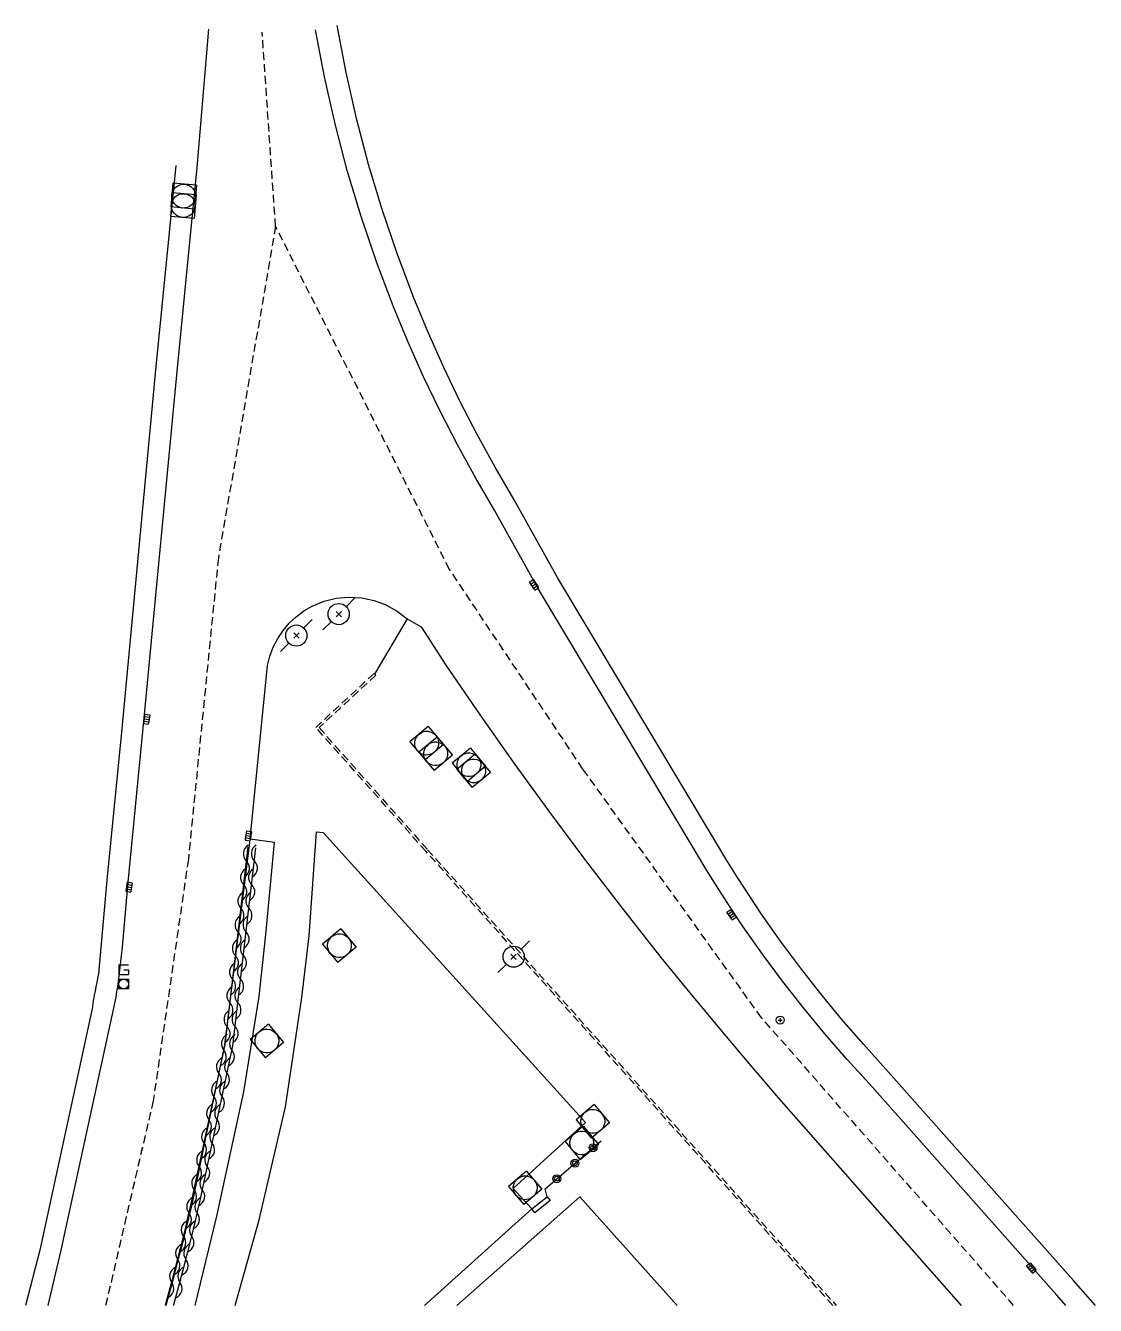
# Model space of a CAD drawing. Header units: millimetres. Extents: x 81926 to 81993, y 144000 to 144238.
# Drawn here: x 81925.7 to 81993.1, y 144000 to 144080.6 of the extents above; entities outside this region: 1.
import ezdxf
from ezdxf.enums import TextEntityAlignment as Align

# ---------------------------------------------------------------- set-up
doc = ezdxf.new("R2010")
doc.units = ezdxf.units.MM
doc.linetypes.add('DASHED', pattern=[0.75, 0.5, -0.25])
doc.layers.get('0').update_dxf_attribs({"linetype": 'CONTINUOUS'})
for name, color, linetype in [('W0001', 6, 'DASHED'), ('W0008', 7, 'CONTINUOUS'), ('W0014', 7, 'CONTINUOUS'), ('W0104', 1, 'CONTINUOUS'), ('W0113', 2, 'DASHED'), ('W0310', 3, 'CONTINUOUS'), ('W0322', 7, 'CONTINUOUS'), ('W0400', 7, 'CONTINUOUS'), ('W0411', 7, 'CONTINUOUS'), ('W0412', 7, 'CONTINUOUS'), ('W0420', 7, 'CONTINUOUS'), ('W0473', 7, 'CONTINUOUS'), ('W0856', 7, 'CONTINUOUS'), ('W0980', 7, 'CONTINUOUS')]:
    doc.layers.add(name, color=color, linetype=linetype)
doc.styles.get("Standard").update_dxf_attribs({"font": 'romans.shx', "width": 0.85})

# ---------------------------------------------------------------- blocks, each defined once
blk = doc.blocks.new('T400')
for p, q in [((-0.15, 0.3), (0.15, 0.3)), ((-0.15, -0.25), (-0.15, 0.3)), ((-0.15, 0.15), (0.15, 0.15)), ((-0.15, 0), (0.15, 0)), ((0.15, 0.3), (0.15, -0.25)), ((-0.15, -0.15), (0.15, -0.15)), ((-0.15, -0.25), (-0.15, -0.3)), ((-0.15, -0.3), (0.15, -0.3)), ((0.15, -0.3), (0.15, -0.25))]:
    blk.add_line(p, q)
blk = doc.blocks.new('T420')
for p, q in [((0.75, 0.75), (-0.75, 0.75)), ((-0.75, 0.75), (-0.75, -0.75)), ((0.75, 0.75), (0.75, -0.75)), ((0.75, -0.75), (-0.75, -0.75))]:
    blk.add_line(p, q)
blk.add_ellipse((0, 0), major_axis=(-0.53, 0.53), ratio=1, start_param=3.926991, end_param=10.210176)
blk = doc.blocks.new('T473')
for p, q in [((0.500001, 0.500001), (1.000002, 1.000002)), ((-0.166667, 0.166667), (0.166667, -0.166667)), ((-0.166667, -0.166667), (0.166667, 0.166667)), ((-1.000002, -1.000002), (-0.500001, -0.500001))]:
    blk.add_line(p, q)
blk.add_ellipse((0, 0), major_axis=(0.471405, 0.471405), ratio=1, start_param=5.497787144, end_param=11.780972451)
blk = doc.blocks.new('T412')
for p, q in [((-0.3, 1.2), (0.3, 1.2)), ((-0.3, 1.2), (-0.3, 0.6)), ((0, 0.9), (0.3, 0.9)), ((0.3, 0.9), (0.3, 0.6)), ((-0.3, 0.6), (0.3, 0.6)), ((-0.3, 0.3), (0.3, 0.3)), ((-0.3, -0.3), (-0.3, 0.3)), ((0.3, 0.3), (0.3, -0.3)), ((0.3, -0.3), (-0.3, -0.3))]:
    blk.add_line(p, q)
blk.add_ellipse((0, 0), major_axis=(0.212, 0.212), ratio=1, start_param=5.497787, end_param=11.780972)
blk = doc.blocks.new('T856')
for p, q in [((-0.125, 0), (0.125, 0)), ((0, 0.125), (0, -0.125))]:
    blk.add_line(p, q)
blk.add_ellipse((0, 0), major_axis=(-0.177, 0.177), ratio=1, start_param=3.926991, end_param=10.210176)
blk = doc.blocks.new('t322o')
at = {"color": 0, "linetype": 'Continuous'}
for radius in [0.25, 0.15]:
    blk.add_circle((0, 0), radius, dxfattribs=at)
blk = doc.blocks.new('t310o')
at = {"color": 0, "linetype": 'Continuous'}
for centre, start, end in [((-0.5, 0.375), 216.8699, 323.1304), ((0.5, -0.375), 36.8699, 143.1303)]:
    blk.add_arc(centre, 0.625, start, end, dxfattribs=at)

msp = doc.modelspace()

# ---------------------------------------------------------------- linework, layer by layer
at = {"layer": 'W0001'}
for points in [[(81987.947, 144000), (81972.075, 144018.124), (81960.828, 144033.791), (81952.437, 144046.36), (81941.482, 144067.974), (81940.639, 144080.209)], [(81941.482, 144067.974), (81937.879, 144047.089), (81935.992, 144028.108), (81933.781, 144012.896), (81930.785, 144000)]]:
    msp.add_lwpolyline(points, dxfattribs=at)
at = {"layer": 'W0008'}
for points in [[(81937.255, 144080.389), (81936.527, 144071.689), (81935.3, 144059.272), (81933.191, 144037.016), (81932.181, 144026.668), (81931.82, 144022.575), (81931.767, 144022.028), (81931.708, 144021.482), (81931.642, 144020.937), (81931.569, 144020.392), (81931.524, 144020.073), (81931.475, 144019.755), (81931.425, 144019.437), (81931.372, 144019.119), (81927.953, 144003.477), (81927.139, 144000)], [(81991.231, 144000), (81990.659, 144000.651), (81978.87, 144013.952), (81977.443, 144015.517), (81976.056, 144017.118), (81974.71, 144018.753), (81973.406, 144020.422), (81972.145, 144022.124), (81970.927, 144023.857), (81970.143, 144025.024), (81969.379, 144026.204), (81968.634, 144027.397), (81967.91, 144028.602), (81958.035, 144045.12), (81955.291, 144050.048), (81954.082, 144052.114), (81952.93, 144054.213), (81951.835, 144056.342), (81950.8, 144058.501), (81949.824, 144060.687), (81948.909, 144062.9), (81947.838, 144065.733), (81946.866, 144068.602), (81945.995, 144071.502), (81945.224, 144074.431), (81944.555, 144077.385), (81943.99, 144080.361)], [(81934.594, 144000), (81934.624, 144000.106), (81935.007, 144001.517), (81935.379, 144002.932), (81935.741, 144004.35), (81935.884, 144004.925), (81936.026, 144005.5), (81936.166, 144006.076), (81936.304, 144006.652), (81938.296, 144016.41), (81939.862, 144029.189), (81939.888, 144029.366), (81940.977, 144040.315), (81941.125, 144040.902), (81941.338, 144041.468), (81941.615, 144042.007), (81941.951, 144042.51), (81942.342, 144042.972), (81942.784, 144043.386), (81943.269, 144043.747), (81943.793, 144044.051), (81944.531, 144044.357), (81945.307, 144044.549), (81946.103, 144044.622), (81946.901, 144044.575), (81947.682, 144044.409), (81948.43, 144044.127), (81949.127, 144043.736), (81949.758, 144043.245), (81950.648, 144042.741), (81952.203, 144040.326), (81954.355, 144037.183), (81956.55, 144034.07), (81958.786, 144030.988), (81961.065, 144027.936), (81963.385, 144024.915), (81965.746, 144021.926), (81967.563, 144019.682), (81969.404, 144017.456), (81971.267, 144015.249), (81973.153, 144013.062), (81984.643, 144000)]]:
    msp.add_lwpolyline(points, dxfattribs=at)
at = {"layer": 'W0014'}
for points in [[(81993.093, 144000), (81991.709, 144001.577), (81979.911, 144014.888), (81978.489, 144016.447), (81977.126, 144018.021), (81975.802, 144019.629), (81974.52, 144021.27), (81973.28, 144022.943), (81972.081, 144024.65), (81971.311, 144025.795), (81970.56, 144026.955), (81969.828, 144028.128), (81969.111, 144029.321), (81959.248, 144045.82), (81956.507, 144050.742), (81955.3, 144052.805), (81954.166, 144054.87), (81953.09, 144056.965), (81952.071, 144059.089), (81951.111, 144061.241), (81950.211, 144063.415), (81949.156, 144066.205), (81948.2, 144069.028), (81947.342, 144071.882), (81946.584, 144074.764), (81945.926, 144077.671), (81945.365, 144080.622)], [(81935.205, 144071.806), (81933.94, 144059.147), (81931.775, 144036.106), (81930.867, 144026.783), (81930.336, 144020.891), (81930.277, 144020.618), (81930.221, 144020.345), (81930.167, 144020.071), (81930.115, 144019.797), (81930.071, 144019.548), (81930.028, 144019.298), (81929.987, 144019.048), (81929.949, 144018.798), (81926.638, 144003.475), (81925.746, 144000)], [(81949.758, 144043.245), (81947.723, 144039.799)], [(81936.412, 144000), (81937.788, 144005.62), (81939.479, 144013.447), (81940.456, 144019.454), (81940.873, 144023.362), (81941.416, 144029.157), (81939.888, 144029.366)], [(81938.928, 144000), (81940.457, 144005.393), (81942.104, 144012.502), (81943.125, 144019.403), (81943.587, 144023.284), (81944.064, 144029.825), (81944.481, 144029.797), (81960.996, 144011.522), (81956.432, 144007.358), (81957.609, 144006.078)], [(81957.609, 144006.078), (81950.861, 144000)]]:
    msp.add_lwpolyline(points, dxfattribs=at)
at = {"layer": 'W0104'}
msp.add_lwpolyline([(81966.764, 144000), (81960.64, 144006.845), (81952.884, 144000)], dxfattribs=at)
at = {"layer": 'W0113'}
for points in [[(81976.567, 144000), (81950.943, 144028.607), (81944.012, 144036.407), (81947.692, 144039.815), (81947.794, 144039.705)], [(81947.794, 144039.705), (81944.221, 144036.397), (81951.055, 144028.707), (81976.769, 144000)]]:
    msp.add_lwpolyline(points, dxfattribs=at)
at = {"layer": 'W0310'}
for points in [[(81934.547, 144000), (81934.601, 144000.189), (81934.975, 144001.563), (81935.335, 144002.94), (81935.679, 144004.322), (81935.823, 144004.92), (81935.965, 144005.518), (81936.103, 144006.118), (81936.238, 144006.716), (81938.3, 144016.431), (81939.749, 144028.887)], [(81935.067, 144000), (81935.082, 144000.055), (81935.459, 144001.434), (81935.819, 144002.816), (81936.165, 144004.203), (81936.31, 144004.804), (81936.452, 144005.405), (81936.591, 144006.007), (81936.727, 144006.609), (81938.794, 144016.351), (81940.245, 144028.829)]]:
    msp.add_lwpolyline(points, dxfattribs=at)
at = {"layer": 'W0322'}
msp.add_lwpolyline([(81958.582, 144006.838), (81958.448, 144007.348), (81961.97, 144010.361)], dxfattribs=at)
at = {"layer": 'W0411'}
msp.add_lwpolyline([(81957.609, 144006.078), (81958.582, 144006.838), (81958.767, 144006.602), (81957.794, 144005.842)], close=True, dxfattribs=at)

# ---------------------------------------------------------------- block references
at = {"layer": 'W0310'}
for p, rotation in [((81939.645, 144027.995), 83.3636392043467), ((81940.149, 144027.999), 83.36363920442027), ((81939.472, 144026.505), 83.3636392043467), ((81939.976, 144026.509), 83.36363920442027), ((81939.298, 144025.015), 83.3636392043467), ((81939.802, 144025.019), 83.36363920442027), ((81939.125, 144023.525), 83.3636392043467), ((81939.629, 144023.529), 83.36363920442027), ((81938.952, 144022.035), 83.3636392043467), ((81939.455, 144022.039), 83.36363920442027), ((81938.778, 144020.545), 83.3636392043467), ((81939.282, 144020.549), 83.36363920442027), ((81938.605, 144019.055), 83.3636392043467), ((81939.109, 144019.059), 83.36363920442027), ((81938.432, 144017.566), 83.3636392043467), ((81938.935, 144017.569), 83.36363920442027), ((81938.225, 144016.081), 78.02026965796858), ((81938.737, 144016.083), 78.02026965794477), ((81937.914, 144014.614), 78.02026965796858), ((81938.426, 144014.616), 78.02026965794477), ((81937.603, 144013.146), 78.02026965796858), ((81938.114, 144013.148), 78.02026965794477), ((81937.291, 144011.679), 78.02026965796858), ((81937.803, 144011.681), 78.02026965794477), ((81936.98, 144010.212), 78.02026965796858), ((81937.492, 144010.214), 78.02026965794477), ((81936.669, 144008.744), 78.02026965796858), ((81937.18, 144008.746), 78.02026965794477), ((81936.357, 144007.277), 78.02026965796858), ((81936.869, 144007.279), 78.02026965794477), ((81936.033, 144005.813), 76.99886768604449), ((81936.546, 144005.814), 76.99886768601954), ((81935.687, 144004.353), 76.45383561792373), ((81936.202, 144004.354), 76.45383561779192), ((81935.324, 144002.898), 75.37179397998143), ((81935.84, 144002.899), 76.00231639416606), ((81934.944, 144001.447), 74.7412715649037), ((81935.462, 144001.447), 75.37179398016308)]:
    msp.add_blockref('t310o', p, dxfattribs=dict(at, rotation=rotation))
at = {"layer": 'W0322', "rotation": 40.54873739240607}
for p in [(81961.467, 144009.931), (81960.327, 144008.956), (81959.188, 144007.981)]:
    msp.add_blockref('t322o', p, dxfattribs=at)
at = {"layer": 'W0400'}
for p, rotation in [((81957.753, 144045.393), 35), ((81933.374, 144036.927), 350.0000000000001), ((81939.774, 144029.584), 350.0000000000001), ((81932.262, 144026.355), 350.0000000000001), ((81970.186, 144024.616), 35), ((81989.062, 144002.352), 40)]:
    msp.add_blockref('T400', p, dxfattribs=dict(at, rotation=rotation))
at = {"layer": 'W0412'}
msp.add_blockref('T412', (81931.919, 144020.246), dxfattribs=at)
at = {"layer": 'W0420'}
for p, rotation in [((81935.693, 144069.878), 355), ((81935.672, 144069.284), 355), ((81950.996, 144035.419), 40), ((81951.56, 144034.749), 40), ((81953.651, 144034.056), 40), ((81953.947, 144033.672), 40), ((81945.501, 144022.658), 40), ((81940.935, 144016.655), 40), ((81961.455, 144011.596), 40), ((81960.76, 144010.234), 40), ((81957.196, 144007.407), 40)]:
    msp.add_blockref('T420', p, dxfattribs=dict(at, rotation=rotation))
at = {"layer": 'W0473'}
for p in [(81945.458, 144043.549), (81942.792, 144042.199), (81956.469, 144021.964)]:
    msp.add_blockref('T473', p, dxfattribs=at)
at = {"layer": 'W0856'}
msp.add_blockref('T856', (81973.251, 144017.976), dxfattribs=at)

# ---------------------------------------------------------------- texts
at = {"layer": 'W0980'}
msp.add_text('TOURNAI (TOURNAI)', height=2, dxfattribs=at).set_placement((81973.035, 144236.202), align=Align.MIDDLE)

doc.saveas('drawing.dxf')
